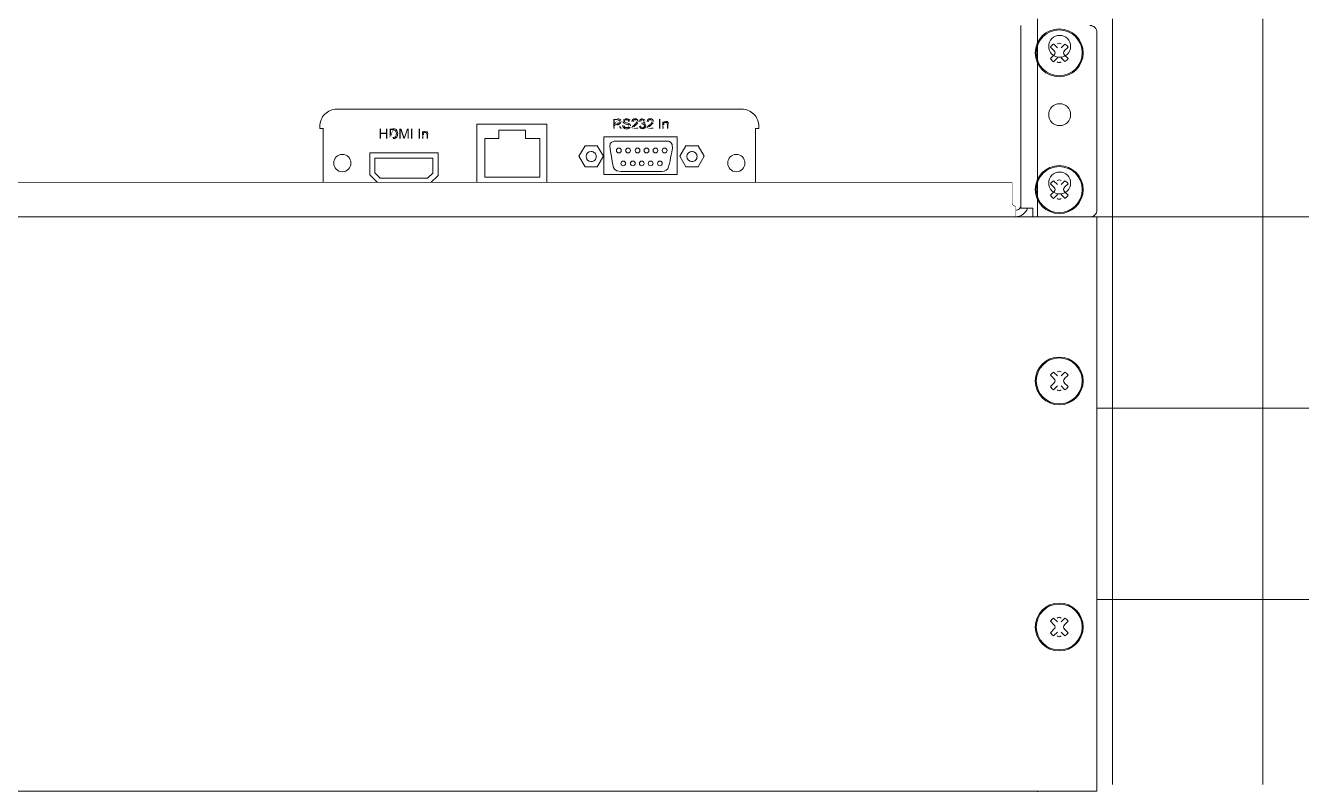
# Model space of a CAD drawing. Header units: millimetres. Extents: x -71336 to -33468, y -26189 to 22712.
# Drawn here: x -34305.3 to -34008.9, y -5540.8 to -5364.5 of the extents above; entities that cross this region are included whole.
import ezdxf

# ---------------------------------------------------------------- set-up
doc = ezdxf.new("R2010")
doc.units = ezdxf.units.MM
doc.set_wipeout_variables(frame=1)
doc.layers.add('SC - Equipment', color=7, linetype='Continuous', lineweight=13)
doc.layers.add('SC - Rack Layout - U-guides and centreline', color=5, linetype='Continuous', lineweight=13, plot=False)
doc.styles.add('ARIAL', font='arial.ttf')

# ---------------------------------------------------------------- blocks, each defined once
blk = doc.blocks.new('*U199')
at = {"layer": 'SC - Rack Layout - U-guides and centreline', "ltscale": 5}
blk.add_lwpolyline([(-300, 0), (300, 0)], dxfattribs=at)
blk = doc.blocks.new('*U200')
at = {"layer": 'SC - Rack Layout - U-guides and centreline', "color": 0, "linetype": 'ByBlock', "lineweight": -2, "transparency": 16777216}
for p in [(0, 355.6), (0, 311.15), (0, 266.7)]:
    blk.add_blockref('*U199', p, dxfattribs=at)
blk = doc.blocks.new('*U201')
at = {"layer": 'SC - Equipment'}
for p, q in [((227.076, 407.924), (227.076, 452.374)), ((244.4623, 407.924), (244.4623, 452.374)), ((279.3873, 452.374), (279.3873, 407.924)), ((227.076, 363.474), (227.076, 407.924)), ((244.4623, 363.474), (244.4623, 407.924)), ((279.3873, 407.924), (279.3873, 363.474)), ((227.076, 319.024), (227.076, 363.474)), ((244.4623, 319.024), (244.4623, 363.474)), ((279.3873, 363.474), (279.3873, 319.024)), ((227.076, 274.574), (227.076, 319.024)), ((244.4623, 274.574), (244.4623, 319.024)), ((279.3873, 319.024), (279.3873, 274.574)), ((227.076, 230.124), (227.076, 274.574))]:
    blk.add_line(p, q, dxfattribs=at)
for centre in [(232.21315, 446.024), (232.21315, 430.149), (232.21315, 414.274), (232.21315, 401.574), (232.21315, 385.699), (232.21315, 369.824), (232.21315, 357.124), (232.21315, 341.249), (232.21315, 325.374), (232.21315, 312.674), (232.21315, 296.799), (232.21315, 280.924)]:
    blk.add_circle(centre, 2.54, dxfattribs=at)
at = {"ltscale": 5, "style": 'ARIAL', "flags": 1}
blk.add_attdef('UNITS', (470.5, 46), '', height=9.73997, dxfattribs=at)
blk = doc.blocks.new('EPSON ELPHD01')
at = {"layer": 'SC - Equipment', "transparency": 33554559}
h = blk.add_hatch(color=256, dxfattribs=at)
h.paths.add_polyline_path([(17.47, 21.77), (18.11, 21.77)], flags=0)
h.paths.add_polyline_path([(18.61, 21.95, 0.148956), (18.67, 22.15)], flags=0)
h.paths.add_polyline_path([(18.19, 22.52), (17.47, 22.52), (17.47, 21.77)], flags=0)
h.paths.add_polyline_path([(17.17, 20.5), (17.17, 22.77), (18.18, 22.77)], flags=0)
h.paths.add_polyline_path([(18.98, 22.15, 0.140854), (18.89, 22.49)], flags=0)
h.paths.add_polyline_path([(18.78, 21.11, 0.060608), (18.53, 21.42)], flags=0)
h.paths.add_polyline_path([(18.78, 21.11), (19.17, 20.5), (18.79, 20.5), (18.49, 20.97)], flags=0)
h.paths.add_polyline_path([(18.49, 20.97, 0.022127), (18.27, 21.28)], flags=0)
h.paths.add_polyline_path([(17.82, 21.5), (17.47, 21.5), (17.47, 20.5), (17.17, 20.5)], flags=0)
h = blk.add_hatch(color=256, dxfattribs=at)
h.paths.add_polyline_path([(19.35, 21.23), (19.64, 21.25)], flags=0)
h.paths.add_polyline_path([(20.81, 20.92, 0.159496), (20.87, 21.11)], flags=0)
h.paths.add_polyline_path([(20.87, 21.11, 0.168432), (20.81, 21.3)], flags=0)
h.paths.add_polyline_path([(19.54, 22.5, 0.149991), (19.44, 22.18)], flags=0)
h.paths.add_polyline_path([(21.1, 22.13, 0.137061), (20.98, 22.49)], flags=0)
h.paths.add_polyline_path([(21.1, 22.13), (20.81, 22.11)], flags=0)
h.paths.add_polyline_path([(21.06, 20.8, 0.148397), (21.16, 21.14)], flags=0)
h = blk.add_hatch(color=256, dxfattribs=at)
h.paths.add_polyline_path([(22.93, 20.76), (22.93, 20.5), (21.43, 20.5)], flags=0)
h.paths.add_polyline_path([(21.46, 20.69, 0.097828), (21.43, 20.5)], flags=0)
h.paths.add_polyline_path([(22.64, 22.15, 0.21193), (22.52, 22.43)], flags=0)
h.paths.add_polyline_path([(21.77, 22.09), (21.48, 22.12)], flags=0)
h.paths.add_polyline_path([(22.87, 21.88, 0.103298), (22.93, 22.15)], flags=0)
h.paths.add_polyline_path([(21.93, 20.91, 0.054467), (21.81, 20.76)], flags=0)
h.paths.add_polyline_path([(21.81, 20.76), (22.93, 20.76)], flags=0)
h = blk.add_hatch(color=256, dxfattribs=at)
h.paths.add_polyline_path([(23.23, 21.1), (23.51, 21.13)], flags=0)
h.paths.add_polyline_path([(23.78, 21.57), (23.81, 21.82)], flags=0)
h.paths.add_polyline_path([(23.86, 21.81, 0.148559), (24.18, 21.91)], flags=0)
h.paths.add_polyline_path([(23.54, 22.14), (23.26, 22.19)], flags=0)
h.paths.add_polyline_path([(24.28, 22.7, 0.119672), (23.94, 22.78)], flags=0)
h.paths.add_polyline_path([(24.61, 22.19, 0.138663), (24.52, 22.48)], flags=0)
h.paths.add_polyline_path([(24.53, 21.92, 0.149377), (24.61, 22.19)], flags=0)
h = blk.add_hatch(color=256, dxfattribs=at)
h.paths.add_polyline_path([(26.46, 20.76), (26.46, 20.5), (24.96, 20.5)], flags=0)
h.paths.add_polyline_path([(24.99, 20.69, 0.100558), (24.96, 20.5)], flags=0)
h.paths.add_polyline_path([(26.17, 22.15, 0.212131), (26.05, 22.43)], flags=0)
h.paths.add_polyline_path([(25.3, 22.09), (25.01, 22.12)], flags=0)
h.paths.add_polyline_path([(26.4, 21.88, 0.103385), (26.46, 22.15)], flags=0)
h.paths.add_polyline_path([(25.46, 20.91, 0.054467), (25.35, 20.76)], flags=0)
h.paths.add_polyline_path([(25.35, 20.76), (26.46, 20.76)], flags=0)
h = blk.add_hatch(color=256, dxfattribs=at)
h.paths.add_polyline_path([(28.6, 20.5), (28.6, 22.14), (28.86, 22.14), (28.86, 21.91)], flags=0)
h.paths.add_polyline_path([(29.94, 21.51), (29.94, 20.5), (29.66, 20.5), (29.66, 21.5)], flags=0)
h.paths.add_polyline_path([(28.88, 21.39), (28.88, 20.5), (28.6, 20.5)], flags=0)
for points in [[(-37.06, 18.19), (-37.06, 20.47), (-36.76, 20.47), (-36.76, 19.53), (-35.58, 19.53), (-35.58, 20.47), (-35.28, 20.47), (-35.28, 18.19), (-35.58, 18.19), (-35.58, 19.26), (-36.76, 19.26), (-36.76, 18.19)], [(-32.49, 18.19), (-32.49, 20.47), (-32.04, 20.47), (-31.5, 18.86), (-31.5, 18.86, -0.004681), (-31.39, 18.52), (-31.39, 18.52, -0.007442), (-31.27, 18.88), (-31.27, 18.88), (-30.73, 20.47), (-30.32, 20.47), (-30.32, 18.19), (-30.61, 18.19), (-30.61, 20.1), (-31.27, 18.19), (-31.54, 18.19), (-32.2, 20.13), (-32.2, 18.19)], [(-9.33, 2.65), (-9.34, 4.93), (-9.04, 4.93), (-9.03, 2.92), (-7.91, 2.93), (-7.91, 2.66)], [(-5.43, 2.68), (-5.44, 4.95), (-5.14, 4.95), (-3.93, 3.17), (-3.94, 4.96), (-3.65, 4.96), (-3.64, 2.69), (-3.95, 2.68), (-5.15, 4.46), (-5.14, 2.68)]]:
    blk.add_hatch(color=256, dxfattribs=at).paths.add_polyline_path(points)
h = blk.add_hatch(color=256, dxfattribs=at)
h.paths.add_polyline_path([(-34.48, 18.46), (-33.99, 18.46)], flags=0)
h.paths.add_polyline_path([(-34, 20.2), (-34.48, 20.2), (-34.48, 18.46)], flags=0)
h.paths.add_polyline_path([(-34.78, 18.19), (-34.78, 20.47), (-33.99, 20.47)], flags=0)
h.paths.add_polyline_path([(-33.96, 18.19), (-34.78, 18.19)], flags=0)
h = blk.add_hatch(color=256, dxfattribs=at)
h.paths.add_polyline_path([(-27.22, 18.19), (-27.22, 19.84), (-26.97, 19.84), (-26.97, 19.61)], flags=0)
h.paths.add_polyline_path([(-26.18, 19.82, 0.101787), (-26.45, 19.88)], flags=0)
h.paths.add_polyline_path([(-25.89, 19.2), (-25.89, 18.19), (-26.16, 18.19), (-26.16, 19.19)], flags=0)
h.paths.add_polyline_path([(-26.94, 19.09), (-26.94, 18.19), (-27.22, 18.19)], flags=0)
h = blk.add_hatch(color=256, dxfattribs=at)
h.paths.add_polyline_path([(-7.15, 3.6), (-6.38, 3.6), (-6.62, 4.23)], flags=0)
h.paths.add_polyline_path([(-6.78, 4.7, 0.019958), (-6.62, 4.23)], flags=0)
h.paths.add_polyline_path([(-6.9, 4.27, 0.038506), (-6.78, 4.7)], flags=0)
h.paths.add_polyline_path([(-6.9, 4.27), (-7.15, 3.6)], flags=0)
h.paths.add_polyline_path([(-7.8, 2.66), (-6.94, 4.94), (-6.61, 4.94), (-5.67, 2.67), (-6.01, 2.67), (-6.28, 3.36), (-7.23, 3.35), (-7.48, 2.66)], flags=0)
at = {"layer": 'SC - Equipment'}
for points in [[(-47, 25, 0.414366), (-51, 21), (-51, 20.5), (-50.1, 20.5), (-50.2, 20.5), (-50.2, 4.5), (-50.11, 4.5), (-51, 4.5), (-51, 4, 0.414258), (-47, 0), (47, 0, 0.414259), (51, 4), (51, 4.5), (50.2, 4.5), (50.2, 20.5), (51, 20.5), (51, 21, 0.414366), (47, 25)], [(12.04, 12.84, 0.415485), (13.21, 14.01, 0.415462), (12.04, 15.19, 0.413637), (10.87, 14.01, 0.413658)], [(18.47, 14.86, 0.415995), (19.02, 15.42, 0.415988), (18.47, 15.97, 0.412592), (17.91, 15.42, 0.412599)], [(20.6, 14.86, 0.415775), (21.16, 15.42, 0.415768), (20.6, 15.97, 0.414265), (20.05, 15.42, 0.414272)], [(22.81, 14.86, 0.415546), (23.37, 15.42, 0.415539), (22.81, 15.97, 0.413596), (22.26, 15.42, 0.413603)], [(24.89, 14.86, 0.414879), (25.44, 15.42, 0.414872), (24.89, 15.97, 0.41471), (24.33, 15.42, 0.414717)], [(26.96, 14.86, 0.415929), (27.51, 15.42, 0.415922), (26.96, 15.97, 0.415543), (26.4, 15.42, 0.41555)], [(29.1, 14.86, 0.41638), (29.65, 15.42, 0.416373), (29.1, 15.97, 0.415099), (28.55, 15.42, 0.415106)], [(35.45, 12.84, 0.414835), (36.63, 14.01, 0.414814), (35.45, 15.19, 0.413634), (34.27, 14.01, 0.413654)], [(19.5, 11.87, 0.414659), (20.05, 12.42, 0.416901), (19.5, 12.98, 0.415616), (18.95, 12.42, 0.413372)], [(21.71, 11.87, 0.414652), (22.26, 12.42, 0.416893), (21.71, 12.98, 0.415562), (21.16, 12.42, 0.413319)], [(23.78, 11.87, 0.412693), (24.33, 12.42, 0.414939), (23.78, 12.98, 0.416063), (23.23, 12.42, 0.413821)], [(25.85, 11.87, 0.413824), (26.4, 12.42, 0.416066), (25.85, 12.98, 0.415944), (25.3, 12.42, 0.4137)], [(27.99, 11.87, 0.414266), (28.55, 12.42, 0.416507), (27.99, 12.98, 0.413337), (27.44, 12.42, 0.411089)]]:
    blk.add_lwpolyline(points, format="xyb", close=True, dxfattribs=at)
for points in [[(-14.55, 21.53), (1.74, 21.53), (1.74, 7.71), (-14.55, 7.71)], [(-3.18, 18.18), (-3.18, 20.14), (-9.37, 20.14), (-9.37, 18.18), (-12.66, 18.18), (-12.66, 9.22), (0.11, 9.22), (0.11, 18.18)], [(14.94, 18.57), (32, 18.57), (32, 9.87), (14.94, 9.87)], [(-25.25, 7.89), (-37.54, 7.89), (-39.34, 9.76), (-39.34, 14.87), (-23.53, 14.87), (-23.53, 9.62)], [(13.46, 16.54), (14.88, 14.08), (13.46, 11.62), (10.62, 11.62), (9.2, 14.08), (10.62, 16.54)], [(36.87, 16.54), (38.29, 14.08), (36.87, 11.62), (34.03, 11.62), (32.61, 14.08), (34.03, 16.54)], [(-24.77, 13.63), (-38.17, 13.63), (-38.17, 10.25), (-36.99, 9), (-26.01, 9), (-24.77, 10.18)]]:
    blk.add_lwpolyline(points, close=True, dxfattribs=at)
blk.add_lwpolyline([(30.02, 17.58), (17.36, 17.58)], dxfattribs=at)
for centre in [(-45.75, 12.5), (45.75, 12.5)]:
    blk.add_circle(centre, 2, dxfattribs=at)
for points in [[(17.98, 21.49), (17.95, 21.5), (17.89, 21.5), (17.82, 21.5)], [(18.12, 21.43), (18.08, 21.46), (18.03, 21.48), (17.98, 21.49)], [(18.11, 21.77), (18.25, 21.77), (18.36, 21.78), (18.44, 21.81)], [(18.27, 21.28), (18.22, 21.35), (18.17, 21.4), (18.12, 21.43)], [(18.18, 22.77), (18.38, 22.77), (18.53, 22.75), (18.64, 22.71)], [(18.56, 22.41), (18.48, 22.48), (18.36, 22.52), (18.19, 22.52)], [(18.83, 21.74), (18.72, 21.63), (18.56, 21.56), (18.34, 21.53)], [(18.34, 21.53), (18.42, 21.49), (18.48, 21.45), (18.53, 21.42)], [(18.44, 21.81), (18.51, 21.84), (18.57, 21.88), (18.61, 21.95)], [(18.67, 22.15), (18.67, 22.26), (18.64, 22.34), (18.56, 22.41)], [(18.64, 22.71), (18.74, 22.67), (18.83, 22.6), (18.89, 22.49)], [(18.98, 22.15), (18.98, 21.99), (18.93, 21.85), (18.83, 21.74)], [(19.48, 20.82), (19.4, 20.94), (19.36, 21.07), (19.35, 21.23)], [(19.52, 21.9), (19.47, 21.98), (19.44, 22.08), (19.44, 22.18)], [(19.81, 20.55), (19.67, 20.61), (19.56, 20.7), (19.48, 20.82)], [(19.76, 21.69), (19.65, 21.74), (19.57, 21.81), (19.52, 21.9)], [(19.54, 22.5), (19.6, 22.6), (19.7, 22.68), (19.82, 22.73)], [(19.64, 21.25), (19.65, 21.14), (19.68, 21.04), (19.73, 20.97)], [(19.86, 22.44), (19.77, 22.38), (19.73, 22.3), (19.73, 22.2)], [(19.73, 22.2), (19.73, 22.12), (19.76, 22.05), (19.82, 22)], [(19.73, 20.97), (19.78, 20.9), (19.86, 20.84), (19.96, 20.79)], [(20.2, 21.54), (19.99, 21.6), (19.85, 21.64), (19.76, 21.69)], [(19.82, 22.73), (19.95, 22.78), (20.09, 22.81), (20.24, 22.81)], [(19.82, 22), (19.88, 21.95), (20.03, 21.89), (20.27, 21.84)], [(20.25, 22.54), (20.07, 22.54), (19.94, 22.51), (19.86, 22.44)], [(19.96, 20.79), (20.06, 20.75), (20.18, 20.73), (20.31, 20.73)], [(20.61, 21.43), (20.55, 21.46), (20.41, 21.49), (20.2, 21.54)], [(20.24, 22.81), (20.41, 22.81), (20.56, 22.78), (20.69, 22.73)], [(20.65, 22.43), (20.56, 22.51), (20.43, 22.54), (20.25, 22.54)], [(20.27, 21.84), (20.52, 21.78), (20.69, 21.73), (20.78, 21.69)], [(20.31, 20.73), (20.42, 20.73), (20.53, 20.74), (20.61, 20.78)], [(20.81, 21.3), (20.77, 21.35), (20.7, 21.4), (20.61, 21.43)], [(20.61, 20.78), (20.7, 20.81), (20.77, 20.86), (20.81, 20.92)], [(20.81, 22.11), (20.79, 22.25), (20.74, 22.36), (20.65, 22.43)], [(20.69, 22.73), (20.82, 22.67), (20.91, 22.59), (20.98, 22.49)], [(21.06, 20.8), (20.99, 20.69), (20.89, 20.61), (20.76, 20.55)], [(20.78, 21.69), (20.91, 21.63), (21.01, 21.55), (21.07, 21.46)], [(21.07, 21.46), (21.13, 21.37), (21.16, 21.26), (21.16, 21.14)], [(21.46, 20.69), (21.5, 20.79), (21.56, 20.89), (21.64, 20.99)], [(21.48, 22.12), (21.5, 22.33), (21.57, 22.5), (21.7, 22.61)], [(21.64, 20.99), (21.73, 21.09), (21.85, 21.21), (22.01, 21.34)], [(21.7, 22.61), (21.83, 22.72), (22, 22.78), (22.22, 22.78)], [(21.89, 22.43), (21.81, 22.35), (21.77, 22.23), (21.77, 22.09)], [(22.21, 22.55), (22.08, 22.55), (21.97, 22.51), (21.89, 22.43)], [(22.25, 21.2), (22.09, 21.06), (21.98, 20.97), (21.93, 20.91)], [(22.01, 21.34), (22.25, 21.54), (22.42, 21.7), (22.51, 21.82)], [(22.52, 22.43), (22.44, 22.51), (22.34, 22.55), (22.21, 22.55)], [(22.22, 22.78), (22.43, 22.78), (22.61, 22.72), (22.73, 22.6)], [(22.68, 21.6), (22.6, 21.5), (22.45, 21.37), (22.25, 21.2)], [(22.51, 21.82), (22.6, 21.94), (22.64, 22.05), (22.64, 22.15)], [(22.87, 21.88), (22.83, 21.79), (22.77, 21.7), (22.68, 21.6)], [(22.73, 22.6), (22.86, 22.48), (22.93, 22.33), (22.93, 22.15)], [(23.46, 20.63), (23.32, 20.75), (23.25, 20.91), (23.23, 21.1)], [(23.26, 22.19), (23.29, 22.38), (23.37, 22.52), (23.49, 22.62)], [(23.49, 22.62), (23.61, 22.73), (23.76, 22.78), (23.94, 22.78)], [(23.51, 21.13), (23.54, 20.97), (23.6, 20.86), (23.67, 20.79)], [(23.68, 22.45), (23.6, 22.38), (23.56, 22.28), (23.54, 22.14)], [(23.67, 20.79), (23.75, 20.72), (23.84, 20.69), (23.95, 20.69)], [(23.95, 22.55), (23.84, 22.55), (23.75, 22.51), (23.68, 22.45)], [(23.98, 21.6), (23.92, 21.6), (23.86, 21.59), (23.78, 21.57)], [(23.81, 21.82), (23.83, 21.82), (23.84, 21.81), (23.86, 21.81)], [(24.22, 22.45), (24.15, 22.52), (24.06, 22.55), (23.95, 22.55)], [(23.95, 20.69), (24.08, 20.69), (24.2, 20.73), (24.29, 20.82)], [(24.3, 21.48), (24.21, 21.56), (24.11, 21.6), (23.98, 21.6)], [(24.18, 21.91), (24.27, 21.97), (24.32, 22.06), (24.32, 22.19)], [(24.32, 22.19), (24.32, 22.3), (24.29, 22.38), (24.22, 22.45)], [(24.28, 22.7), (24.39, 22.65), (24.47, 22.57), (24.52, 22.48)], [(24.53, 21.92), (24.48, 21.84), (24.4, 21.77), (24.29, 21.73)], [(24.29, 21.73), (24.43, 21.7), (24.53, 21.63), (24.61, 21.53)], [(24.29, 20.82), (24.38, 20.91), (24.42, 21.03), (24.42, 21.16)], [(24.42, 21.16), (24.42, 21.29), (24.38, 21.39), (24.3, 21.48)], [(24.72, 21.17), (24.72, 20.97), (24.65, 20.8), (24.5, 20.66)], [(24.61, 21.53), (24.68, 21.44), (24.72, 21.31), (24.72, 21.17)], [(24.99, 20.69), (25.03, 20.79), (25.09, 20.89), (25.18, 20.99)], [(25.01, 22.12), (25.03, 22.33), (25.1, 22.5), (25.23, 22.61)], [(25.18, 20.99), (25.26, 21.09), (25.38, 21.21), (25.54, 21.34)], [(25.23, 22.61), (25.36, 22.72), (25.53, 22.78), (25.75, 22.78)], [(25.42, 22.43), (25.34, 22.35), (25.3, 22.23), (25.3, 22.09)], [(25.74, 22.55), (25.61, 22.55), (25.5, 22.51), (25.42, 22.43)], [(25.79, 21.2), (25.62, 21.06), (25.51, 20.97), (25.46, 20.91)], [(25.54, 21.34), (25.79, 21.54), (25.95, 21.7), (26.04, 21.82)], [(26.05, 22.43), (25.97, 22.51), (25.87, 22.55), (25.74, 22.55)], [(25.75, 22.78), (25.97, 22.78), (26.14, 22.72), (26.27, 22.6)], [(26.22, 21.6), (26.13, 21.5), (25.99, 21.37), (25.79, 21.2)], [(26.04, 21.82), (26.13, 21.94), (26.17, 22.05), (26.17, 22.15)], [(26.4, 21.88), (26.36, 21.79), (26.3, 21.7), (26.22, 21.6)], [(26.27, 22.6), (26.39, 22.48), (26.46, 22.33), (26.46, 22.15)], [(28.86, 21.91), (28.98, 22.09), (29.15, 22.18), (29.38, 22.18)], [(29.01, 21.82), (28.93, 21.75), (28.88, 21.61), (28.88, 21.39)], [(29.32, 21.94), (29.2, 21.94), (29.1, 21.9), (29.01, 21.82)], [(29.52, 21.89), (29.46, 21.92), (29.4, 21.94), (29.32, 21.94)], [(29.38, 22.18), (29.48, 22.18), (29.57, 22.16), (29.65, 22.13)], [(29.63, 21.75), (29.61, 21.81), (29.57, 21.85), (29.52, 21.89)], [(29.66, 21.5), (29.66, 21.61), (29.65, 21.7), (29.63, 21.75)], [(29.65, 22.13), (29.74, 22.09), (29.8, 22.04), (29.84, 21.99)], [(29.84, 21.99), (29.88, 21.93), (29.91, 21.86), (29.93, 21.78)], [(29.93, 21.78), (29.94, 21.73), (29.94, 21.64), (29.94, 21.51)], [(-33.61, 20.15), (-33.69, 20.18), (-33.82, 20.2), (-34, 20.2)], [(-33.99, 20.47), (-33.82, 20.47), (-33.68, 20.46), (-33.59, 20.43)], [(-33.99, 18.46), (-33.84, 18.46), (-33.72, 18.47), (-33.64, 18.5)], [(-33.59, 18.23), (-33.7, 18.21), (-33.82, 18.19), (-33.96, 18.19)], [(-33.64, 18.5), (-33.55, 18.53), (-33.48, 18.57), (-33.43, 18.62)], [(-33.32, 19.89), (-33.4, 20.02), (-33.5, 20.11), (-33.61, 20.15)], [(-33.59, 20.43), (-33.46, 20.4), (-33.35, 20.35), (-33.25, 20.27)], [(-33.32, 18.35), (-33.39, 18.29), (-33.48, 18.26), (-33.59, 18.23)], [(-33.43, 18.62), (-33.36, 18.69), (-33.31, 18.79), (-33.27, 18.91)], [(-33.21, 19.35), (-33.21, 19.58), (-33.25, 19.77), (-33.32, 19.89)], [(-33.11, 18.55), (-33.17, 18.46), (-33.24, 18.4), (-33.32, 18.35)], [(-33.27, 18.91), (-33.23, 19.03), (-33.21, 19.17), (-33.21, 19.35)], [(-33.25, 20.27), (-33.13, 20.17), (-33.04, 20.04), (-32.99, 19.88)], [(-32.96, 18.88), (-33, 18.75), (-33.05, 18.64), (-33.11, 18.55)], [(-32.99, 19.88), (-32.93, 19.72), (-32.9, 19.54), (-32.9, 19.34)], [(-32.9, 19.34), (-32.9, 19.17), (-32.92, 19.02), (-32.96, 18.88)], [(-26.97, 19.61), (-26.85, 19.79), (-26.68, 19.88), (-26.45, 19.88)], [(-26.82, 19.52), (-26.9, 19.45), (-26.94, 19.3), (-26.94, 19.09)], [(-26.51, 19.64), (-26.63, 19.64), (-26.73, 19.6), (-26.82, 19.52)], [(-26.31, 19.58), (-26.37, 19.62), (-26.43, 19.64), (-26.51, 19.64)], [(-26.2, 19.45), (-26.22, 19.51), (-26.26, 19.55), (-26.31, 19.58)], [(-26.16, 19.19), (-26.16, 19.31), (-26.18, 19.39), (-26.2, 19.45)], [(-26.18, 19.82), (-26.09, 19.79), (-26.03, 19.74), (-25.99, 19.68)], [(-25.99, 19.68), (-25.95, 19.63), (-25.92, 19.56), (-25.9, 19.48)], [(-25.9, 19.48), (-25.89, 19.43), (-25.89, 19.33), (-25.89, 19.2)], [(20.32, 20.46), (20.12, 20.46), (19.95, 20.49), (19.81, 20.55)], [(20.76, 20.55), (20.63, 20.49), (20.48, 20.46), (20.32, 20.46)], [(23.95, 20.45), (23.75, 20.45), (23.59, 20.51), (23.46, 20.63)], [(24.5, 20.66), (24.36, 20.52), (24.17, 20.45), (23.95, 20.45)], [(17.36, 17.58), (17.36, 17.58), (16.25, 17.44), (16.35, 16.38)], [(16.35, 16.38), (16.44, 15.33), (17.18, 11.6), (17.18, 11.6)], [(30.89, 15.88), (31.17, 17.44), (30.02, 17.58), (30.02, 17.58)], [(30.02, 11.6), (30.2, 12.19), (30.79, 15.27), (30.89, 15.88)], [(17.18, 11.6), (17.18, 11.6), (17.31, 10.54), (18.97, 10.54)], [(18.97, 10.54), (20.63, 10.54), (27.49, 10.54), (28.41, 10.54)], [(28.41, 10.54), (29.33, 10.54), (29.83, 11), (30.02, 11.6)]]:
    blk.add_open_spline(points, degree=3, dxfattribs=at)
at = {"layer": 'SC - Equipment', "transparency": 33554559}
for points in [[(27.81, 20.5), (28.11, 20.5), (27.81, 22.77), (28.11, 22.77)], [(-29.79, 18.19), (-29.48, 18.19), (-29.79, 20.47), (-29.48, 20.47)], [(-28.02, 18.19), (-27.72, 18.19), (-28.02, 20.47), (-27.72, 20.47)]]:
    blk.add_solid(points, dxfattribs=at)
blk = doc.blocks.new('1U RACK SHELF - RACK LAYOUT')
at = {"layer": 'SC - Equipment', "flags": 128}
for points in [[(223.67, 44.45), (223.67, 2)], [(241.3, 42.85), (241.3, 1.59)], [(231.39, 38.56), (230.53, 39.42)], [(232.13, 39.27), (231.24, 40.16)], [(233.88, 40.13), (233.02, 39.27)], [(234.62, 39.42), (233.73, 38.56)], [(231.39, 37.64), (230.53, 36.78)], [(232.13, 36.93), (231.24, 36.04)], [(233.88, 36.07), (233.02, 36.93)], [(234.62, 36.78), (233.73, 37.64)], [(221.58, 7.95), (-221.52, 7.95)], [(221.58, 7.95), (221.58, 3.16)], [(231.39, 6.81), (230.53, 7.67)], [(232.13, 7.52), (231.24, 8.41)], [(233.88, 8.38), (233.02, 7.52)], [(234.62, 7.67), (233.73, 6.81)], [(231.39, 5.89), (230.53, 5.03)], [(232.13, 5.18), (231.24, 4.29)], [(233.88, 4.32), (233.02, 5.18)], [(234.62, 5.03), (233.73, 5.89)], [(222.42, 0), (-222.36, 0)], [(222.42, 0), (222.42, 2.42)], [(223.67, 2), (226.44, 2)], [(226.44, 2), (226.44, 0)], [(239.7, 0), (226.44, 0)]]:
    blk.add_lwpolyline(points, dxfattribs=at)
for points in [[(241.3, 42.85, 0.414214), (239.7, 44.45)], [(221.58, 3.16, 0.106933), (221.67, 2.77)], [(222.42, 1.53, 0.414214), (223.67, 2.77)], [(222.42, 0, 0.29889), (225.19, 2)], [(239.7, 0, 0.414214), (241.3, 1.59)]]:
    blk.add_lwpolyline(points, format="xyb", dxfattribs=at)
at = {"layer": 'SC - Equipment'}
for points in [[(221.86, 2.6), (221.84, 2.61), (221.82, 2.62), (221.8, 2.64), (221.78, 2.65), (221.77, 2.67), (221.75, 2.68), (221.73, 2.7), (221.71, 2.72), (221.7, 2.73), (221.68, 2.75), (221.67, 2.77)], [(222.12, 2.48), (222.1, 2.49), (222.07, 2.5), (222.05, 2.51), (222.02, 2.51), (222, 2.52), (221.98, 2.54), (221.95, 2.55), (221.93, 2.56), (221.91, 2.57), (221.88, 2.58), (221.86, 2.6)], [(222.42, 2.42), (222.39, 2.43), (222.37, 2.43), (222.34, 2.43), (222.31, 2.44), (222.28, 2.44), (222.26, 2.45), (222.23, 2.45), (222.2, 2.46), (222.17, 2.47), (222.15, 2.47), (222.12, 2.48)]]:
    blk.add_lwpolyline(points, dxfattribs=at)
for centre, major_axis, start_param, end_param in [((232.56, 38.1), (5.56, 0), 0, 6.283185), ((232.56, 38.1), (5.33, 0), 0, 6.283185), ((232.56, 38.1), (2.44, 0), 2.143456, 2.563819), ((230.96, 38.1), (0.635, 0), 5.497788, 7.068584), ((232.56, 39.72), (0.635, 0), 0.785399, 2.356195), ((234.19, 38.1), (0.635, 0), 2.356195, 3.926991), ((232.56, 38.1), (2.44, 0), 0.57266, 0.993023), ((232.56, 38.1), (2.44, 0), 3.719366, 4.139729), ((232.56, 36.47), (0.635, 0), 3.926991, 5.497787), ((232.56, 38.1), (2.44, 0), 5.290163, 5.710525), ((232.56, 6.35), (5.56, 0), 0, 6.283185), ((232.56, 6.35), (5.33, 0), 0, 6.283185), ((232.56, 6.35), (2.44, 0), 2.143456, 2.563819), ((230.96, 6.35), (0.635, 0), 5.497788, 7.068584), ((232.56, 7.97), (0.635, 0), 0.785399, 2.356195), ((234.19, 6.35), (0.635, 0), 2.356195, 3.926991), ((232.56, 6.35), (2.44, 0), 0.57266, 0.993023), ((232.56, 6.35), (2.44, 0), 3.719366, 4.139729), ((232.56, 4.72), (0.635, 0), 3.926991, 5.497787), ((232.56, 6.35), (2.44, 0), 5.290163, 5.710525)]:
    blk.add_ellipse(centre, major_axis=major_axis, ratio=1, start_param=start_param, end_param=end_param, dxfattribs=at)
blk.add_wipeout([(-222.36, 0), (-222.36, 2.42), (-222.28, 2.43), (-222.18, 2.45), (-222.07, 2.47), (-221.97, 2.51), (-221.89, 2.54), (-221.82, 2.58), (-221.77, 2.61), (-221.71, 2.66), (-221.68, 2.68), (-221.64, 2.73), (-221.62, 2.75), (-221.61, 2.77), (-221.58, 2.84), (-221.56, 2.91), (-221.54, 2.99), (-221.53, 3.07), (-221.52, 3.15), (-221.52, 3.32), (-221.52, 7.95), (221.58, 7.95), (221.58, 3.16), (221.59, 3.08), (221.59, 3.03), (221.6, 2.98), (221.61, 2.93), (221.63, 2.87), (221.64, 2.84), (221.65, 2.81), (221.66, 2.79), (221.67, 2.77), (221.73, 2.7), (221.77, 2.67), (221.82, 2.62), (221.89, 2.58), (221.98, 2.54), (222.06, 2.5), (222.15, 2.47), (222.28, 2.44), (222.38, 2.43), (222.42, 2.42), (222.42, 0)])
blk = doc.blocks.new('3U BLANK')
blk.add_wipeout([(-241.3, 133.35), (241.3, 133.35), (241.3, 0), (-241.3, 0)])
at = {"lineweight": 0}
for p, q in [((231.39, 95.71), (230.53, 96.57)), ((232.13, 96.42), (231.24, 97.31)), ((233.88, 97.28), (233.02, 96.42)), ((234.62, 96.57), (233.73, 95.71)), ((231.39, 94.79), (230.53, 93.93)), ((232.13, 94.08), (231.24, 93.19)), ((233.88, 93.22), (233.02, 94.08)), ((234.62, 93.93), (233.73, 94.79)), ((231.39, 38.56), (230.53, 39.42)), ((232.13, 39.27), (231.24, 40.16)), ((233.88, 40.13), (233.02, 39.27)), ((234.62, 39.42), (233.73, 38.56)), ((231.39, 37.64), (230.53, 36.78)), ((232.13, 36.93), (231.24, 36.04)), ((233.88, 36.07), (233.02, 36.93)), ((234.62, 36.78), (233.73, 37.64))]:
    blk.add_line(p, q, dxfattribs=at)
blk.add_polyline3d([(-241.3, 0, 0), (-241.3, 133.35, 0), (241.3, 133.35, 0), (241.3, 0, 0), (-241.3, 0, 0), (-241.3, 0, 0)], close=True, dxfattribs=at)
for centre, major_axis, start_param, end_param in [((232.56, 95.25), (5.56, 0), 0, 6.283185), ((232.56, 95.25), (5.33, 0), 0, 6.283185), ((232.56, 95.25), (2.44, 0), 2.143456, 2.563819), ((230.96, 95.25), (0.635, 0), 5.497788, 7.068584), ((232.56, 96.88), (0.635, 0), 0.785399, 2.356195), ((234.19, 95.25), (0.635, 0), 2.356195, 3.926991), ((232.56, 95.25), (2.44, 0), 0.57266, 0.993023), ((232.56, 95.25), (2.44, 0), 3.719366, 4.139729), ((232.56, 93.62), (0.635, 0), 3.926991, 5.497787), ((232.56, 95.25), (2.44, 0), 5.290163, 5.710525), ((232.56, 38.1), (5.56, 0), 0, 6.283185), ((232.56, 38.1), (5.33, 0), 0, 6.283185), ((232.56, 38.1), (2.44, 0), 2.143456, 2.563819), ((230.96, 38.1), (0.635, 0), 5.497788, 7.068584), ((232.56, 39.73), (0.635, 0), 0.785399, 2.356195), ((234.19, 38.1), (0.635, 0), 2.356195, 3.926991), ((232.56, 38.1), (2.44, 0), 0.57266, 0.993023), ((232.56, 38.1), (2.44, 0), 3.719366, 4.139729), ((232.56, 36.47), (0.635, 0), 3.926991, 5.497787), ((232.56, 38.1), (2.44, 0), 5.290163, 5.710525)]:
    blk.add_ellipse(centre, major_axis=major_axis, ratio=1, start_param=start_param, end_param=end_param, dxfattribs=at)
blk = doc.blocks.new('*U283')
at = {"layer": 'SC - Equipment', "color": 0, "linetype": 'Continuous', "lineweight": 0}
blk.add_blockref('3U BLANK', (0, -133.35), dxfattribs=at)

msp = doc.modelspace()

# ---------------------------------------------------------------- block references
msp.add_blockref('EPSON ELPHD01', (-34185.932, -5408.969))
at = {"layer": 'SC - Equipment'}
msp.add_blockref('*U201', (-34297.305, -5815.372), dxfattribs=at)
at = {"layer": 'SC - Rack Layout - U-guides and centreline'}
msp.add_blockref('*U200', (-34297.756, -5764.572), dxfattribs=at)

# ---------------------------------------------------------------- next in the draw order: block references
msp.add_blockref('1U RACK SHELF - RACK LAYOUT', (-34297.756, -5408.97))

# ---------------------------------------------------------------- next in the draw order: block references
at = {"layer": 'SC - Equipment'}
msp.add_blockref('*U283', (-34297.756, -5408.972), dxfattribs=at)

doc.saveas('drawing.dxf')
